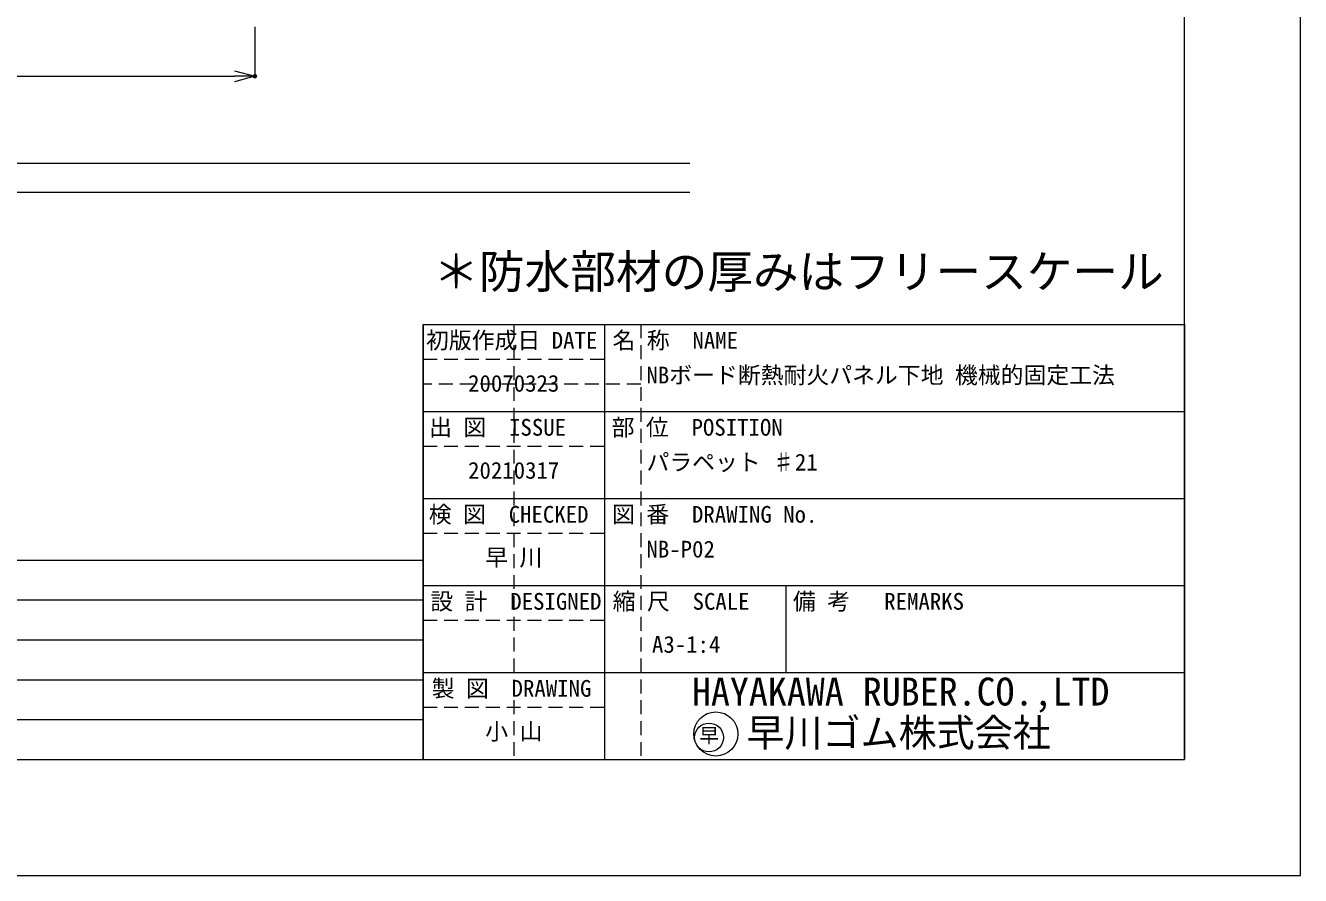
# Model space of a CAD drawing. Units: millimetres, scale not verified. Extents: x -840 to 840, y -594 to 594.
# Drawn here: x 400.4 to 840, y -594 to -301 of the extents above; entities that cross this region are included whole.
import ezdxf
from ezdxf.enums import TextEntityAlignment as Align

# ---------------------------------------------------------------- set-up
doc = ezdxf.new("R2010")
doc.units = ezdxf.units.MM
doc.header["$LTSCALE"] = 2
doc.header["$PDMODE"] = 32
doc.header["$PDSIZE"] = 1
doc.linetypes.add('DASHED1', pattern=[1.8, 1.2, -0.6])
doc.linetypes.add('DASHED2', pattern=[3, 2, -1])
for name, color, linetype, lineweight in [('0-0_輪郭線', 7, 'DASHED2', 9), ('0-1_図面枠', 7, 'Continuous', 9), ('0-2_文字', 5, 'Continuous', 9), ('0-3_表題欄', 7, 'Continuous', 9), ('0-4_0', 7, 'Continuous', 9), ('0-5_仮想線', 2, 'DASHED1', 9), ('0-6_躯体', 7, 'Continuous', 9), ('0-C_寸法線', 7, 'Continuous', 9)]:
    doc.layers.add(name, color=color, linetype=linetype, lineweight=lineweight)
doc.layers.add('0-E_Defpoints', color=7, linetype='Continuous')
doc.styles.add('ＭＳ ゴシック', font='')
doc.styles.get('ＭＳ ゴシック').set_extended_font_data('MS Gothic')

# ---------------------------------------------------------------- blocks, each defined once
blk = doc.blocks.new('T21')
at = {"layer": '0-3_表題欄'}
for p, q in [((0, 137.5), (900, 137.5)), ((900, 0), (900, 137.5)), ((0, 110), (900, 110)), ((0, 82.5), (900, 82.5)), ((0, 55), (900, 55)), ((0, 27.5), (900, 27.5)), ((0, 0), (900, 0))]:
    blk.add_line(p, q, dxfattribs=at)
blk = doc.blocks.new('表題欄(定義)')
at = {"layer": '0-3_表題欄'}
for p, q in [((-21.942, -100.175), (-21.942, -25.175)), ((-21.942, -25.175), (-21.942, -100.175)), ((-21.942, -25.175), (109.308, -25.175)), ((9.308, -25.175), (9.308, -100.175)), ((109.308, -25.175), (109.308, -100.175)), ((-21.942, -40.175), (109.308, -40.175)), ((-21.942, -40.175), (9.308, -40.175)), ((-21.942, -55.175), (109.308, -55.175)), ((-21.942, -70.175), (109.308, -70.175)), ((40.558, -70.175), (40.558, -85.175)), ((-21.942, -85.175), (109.308, -85.175)), ((-21.942, -100.175), (109.308, -100.175))]:
    blk.add_line(p, q, dxfattribs=at)
for centre, radius in [((28.503, -95.777), 3.799), ((27.344, -96.385), 2.487)]:
    blk.add_circle(centre, radius, dxfattribs=at)
at = {"layer": '0-5_仮想線'}
for p, q in [((-6.317, -25.175), (-6.317, -100.175)), ((15.558, -25.175), (15.558, -100.175)), ((-21.942, -31.175), (9.308, -31.175)), ((15.558, -35.487), (-21.942, -35.487)), ((-21.942, -46.175), (9.308, -46.175)), ((-21.942, -61.175), (9.308, -61.175)), ((-21.942, -76.175), (9.308, -76.175)), ((-21.942, -91.175), (9.308, -91.175))]:
    blk.add_line(p, q, dxfattribs=at)
at = {"layer": '0-3_表題欄', "style": 'ＭＳ ゴシック'}
for s, height, p in [('初版作成日 DATE', 2.889, (-21.448, -30.23)), ('名 称  NAME', 2.889, (10.704, -30.23)), ('出 図  ISSUE', 2.889, (-20.913, -45.23)), ('部 位  POSITION', 2.889, (10.552, -45.23)), ('検 図  CHECKED', 2.889, (-20.972, -60.23)), ('図 番  DRAWING No.', 2.889, (10.626, -60.23)), ('設 計  DESIGNED', 2.889, (-20.698, -75.23)), ('縮 尺  SCALE', 2.889, (10.728, -75.23)), ('備 考   REMARKS', 2.889, (41.802, -75.23)), ('製 図  DRAWING', 2.889, (-20.472, -90.23)), ('HAYAKAWA RUBER.CO.,LTD', 4.809, (24.395, -92.314)), ('早川ゴム株式会社', 4.809, (33.785, -99.399)), ('早', 2.493, (25.658, -98.029))]:
    blk.add_text(s, height=height, dxfattribs=at).set_placement(p, align=Align.BOTTOM_LEFT)
blk = doc.blocks.new('_Open30')
at = {"layer": '0-4_0'}
blk.add_line((0, 0), (-2, 0), dxfattribs=at)
blk.add_lwpolyline([(-2, 0.5359), (0, 0), (-2, -0.5359)], dxfattribs=at)

msp = doc.modelspace()

# ---------------------------------------------------------------- linework, layer by layer
at = {"layer": '0-0_輪郭線', "color": 2, "linetype": 'Continuous'}
msp.add_lwpolyline([(800, 554), (-800, 554), (-800, -554), (800, -554)], close=True, dxfattribs=at)
at = {"layer": '0-1_図面枠'}
msp.add_lwpolyline([(840, -594), (840, 594), (-840, 594), (-840, -594)], close=True, dxfattribs=at)
at = {"layer": '0-6_躯体'}
for p, q in [((-131.515, -348.454), (629.485, -348.454)), ((-131.515, -358.454), (629.485, -358.454))]:
    msp.add_line(p, q, dxfattribs=at)
at = {"layer": '0-C_寸法線'}
for p, q in [((479.485, -301.454), (479.485, -318.454)), ((-263.515, -318.454), (472.485, -318.454))]:
    msp.add_line(p, q, dxfattribs=at)
at = {"layer": '0-E_Defpoints'}
msp.add_point((479.485, -318.454), dxfattribs=at)

# ---------------------------------------------------------------- block references
at = {"layer": '0-3_表題欄'}
for name, p, xscale, yscale in [('表題欄(定義)', (581.384, -353.65), 2, 2), ('T21', (87.5, -554), 0.5, 0.5)]:
    msp.add_blockref(name, p, dxfattribs=dict(at, xscale=xscale, yscale=yscale))
at = {"layer": '0-C_寸法線', "xscale": 3.5, "yscale": 3.5}
msp.add_blockref('_Open30', (479.485, -318.454), dxfattribs=at)

# ---------------------------------------------------------------- texts
at = {"layer": '0-2_文字', "color": 7, "style": 'ＭＳ ゴシック'}
msp.add_text('＊防水部材の厚みはフリースケール', height=11.54, dxfattribs=at).set_placement((541.016, -395.019), align=Align.BOTTOM_LEFT)
at = {"layer": '0-3_表題欄', "style": 'ＭＳ ゴシック'}
for s, p in [('20070323', (553.002, -428.937)), ('NBボード断熱耐火パネル下地 機械的固定工法', (614.5, -426.11)), ('パラペット ♯21', (614.5, -456.11)), ('20210317', (553.002, -458.937)), ('NB-P02', (614.5, -486.11)), ('早 川', (558.907, -488.937)), ('A3-1:4', (616.399, -518.937)), ('小 山', (558.907, -548.937))]:
    msp.add_text(s, height=5.777, dxfattribs=at).set_placement(p, align=Align.BOTTOM_LEFT)

doc.saveas('drawing.dxf')
